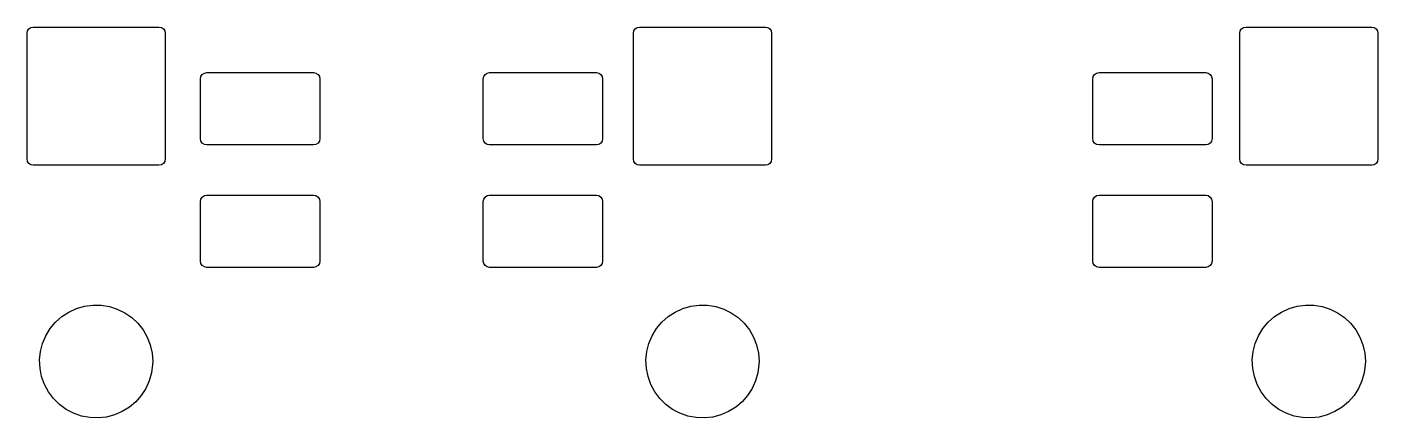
# Model space of a CAD drawing. Extents: x 0.33 to 3.92, y 0.02 to 3.05.
# Drawn here: x 0.329 to 2.021, y 2.559 to 3.049 of the extents above; entities that cross this region are included whole.
import ezdxf

# ---------------------------------------------------------------- set-up
doc = ezdxf.new("R2010")
doc.units = 0
doc.header["$MEASUREMENT"] = 0
doc.layers.add('BLACK', color=7, linetype='CONTINUOUS')

msp = doc.modelspace()

# ---------------------------------------------------------------- linework, layer by layer
at = {"layer": 'BLACK', "linetype": 'CONTINUOUS'}
for p, q in [((0.33085, 3.04691), (0.333404, 3.04861)), ((0.333404, 3.04861), (0.336417, 3.04921)), ((0.336417, 3.04921), (0.493898, 3.04921)), ((0.493898, 3.04921), (0.496911, 3.04861)), ((0.496911, 3.04861), (0.499465, 3.04691)), ((1.09069, 3.04691), (1.09325, 3.04861)), ((1.09325, 3.04861), (1.09626, 3.04921)), ((1.09626, 3.04921), (1.25374, 3.04921)), ((1.25374, 3.04921), (1.25675, 3.04861)), ((1.25675, 3.04861), (1.25931, 3.04691)), ((1.85053, 3.04691), (1.85309, 3.04861)), ((1.85309, 3.04861), (1.8561, 3.04921)), ((1.8561, 3.04921), (2.01358, 3.04921)), ((2.01358, 3.04921), (2.0166, 3.04861)), ((2.0166, 3.04861), (2.01915, 3.04691)), ((0.328543, 3.04134), (0.329143, 3.04435)), ((0.328543, 2.88386), (0.328543, 3.04134)), ((0.329143, 3.04435), (0.33085, 3.04691)), ((0.499465, 3.04691), (0.501172, 3.04435)), ((0.501172, 3.04435), (0.501772, 3.04134)), ((0.501772, 3.04134), (0.501772, 2.88386)), ((1.08839, 3.04134), (1.08899, 3.04435)), ((1.08839, 2.88386), (1.08839, 3.04134)), ((1.08899, 3.04435), (1.09069, 3.04691)), ((1.25931, 3.04691), (1.26101, 3.04435)), ((1.26101, 3.04435), (1.26161, 3.04134)), ((1.26161, 3.04134), (1.26161, 2.88386)), ((1.84823, 3.04134), (1.84883, 3.04435)), ((1.84823, 2.88386), (1.84823, 3.04134)), ((1.84883, 3.04435), (1.85053, 3.04691)), ((2.01915, 3.04691), (2.02086, 3.04435)), ((2.02086, 3.04435), (2.02146, 3.04134)), ((2.02146, 3.04134), (2.02146, 2.88386)), ((0.545906, 2.98417), (0.546505, 2.98719)), ((0.545906, 2.90937), (0.545906, 2.98417)), ((0.546505, 2.98719), (0.548212, 2.98974)), ((0.548212, 2.98974), (0.550766, 2.99145)), ((0.550766, 2.99145), (0.55378, 2.99205)), ((0.55378, 2.99205), (0.687638, 2.99205)), ((0.687638, 2.99205), (0.690651, 2.99145)), ((0.690651, 2.99145), (0.693206, 2.98974)), ((0.693206, 2.98974), (0.694912, 2.98719)), ((0.694912, 2.98719), (0.695512, 2.98417)), ((0.695512, 2.98417), (0.695512, 2.90937)), ((0.900236, 2.98417), (0.900836, 2.98719)), ((0.900236, 2.90937), (0.900236, 2.98417)), ((0.900836, 2.98719), (0.902542, 2.98974)), ((0.902542, 2.98974), (0.905097, 2.99145)), ((0.905097, 2.99145), (0.90811, 2.99205)), ((0.90811, 2.99205), (1.04197, 2.99205)), ((1.04197, 2.99205), (1.04498, 2.99145)), ((1.04498, 2.99145), (1.04754, 2.98974)), ((1.04754, 2.98974), (1.04924, 2.98719)), ((1.04924, 2.98719), (1.04984, 2.98417)), ((1.04984, 2.98417), (1.04984, 2.90937)), ((1.66402, 2.98417), (1.66462, 2.98719)), ((1.66402, 2.90937), (1.66402, 2.98417)), ((1.66462, 2.98719), (1.66632, 2.98974)), ((1.66632, 2.98974), (1.66888, 2.99145)), ((1.66888, 2.99145), (1.67189, 2.99205)), ((1.67189, 2.99205), (1.80575, 2.99205)), ((1.80575, 2.99205), (1.80876, 2.99145)), ((1.80876, 2.99145), (1.81132, 2.98974)), ((1.81132, 2.98974), (1.81302, 2.98719)), ((1.81302, 2.98719), (1.81362, 2.98417)), ((1.81362, 2.98417), (1.81362, 2.90937)), ((0.546505, 2.90636), (0.545906, 2.90937)), ((0.548212, 2.9038), (0.546505, 2.90636)), ((0.550766, 2.9021), (0.548212, 2.9038)), ((0.55378, 2.9015), (0.550766, 2.9021)), ((0.687638, 2.9015), (0.55378, 2.9015)), ((0.690651, 2.9021), (0.687638, 2.9015)), ((0.693206, 2.9038), (0.690651, 2.9021)), ((0.694912, 2.90636), (0.693206, 2.9038)), ((0.695512, 2.90937), (0.694912, 2.90636)), ((0.900836, 2.90636), (0.900236, 2.90937)), ((0.902542, 2.9038), (0.900836, 2.90636)), ((0.905097, 2.9021), (0.902542, 2.9038)), ((0.90811, 2.9015), (0.905097, 2.9021)), ((1.04197, 2.9015), (0.90811, 2.9015)), ((1.04498, 2.9021), (1.04197, 2.9015)), ((1.04754, 2.9038), (1.04498, 2.9021)), ((1.04924, 2.90636), (1.04754, 2.9038)), ((1.04984, 2.90937), (1.04924, 2.90636)), ((1.66462, 2.90636), (1.66402, 2.90937)), ((1.66632, 2.9038), (1.66462, 2.90636)), ((1.66888, 2.9021), (1.66632, 2.9038)), ((1.67189, 2.9015), (1.66888, 2.9021)), ((1.80575, 2.9015), (1.67189, 2.9015)), ((1.80876, 2.9021), (1.80575, 2.9015)), ((1.81132, 2.9038), (1.80876, 2.9021)), ((1.81302, 2.90636), (1.81132, 2.9038)), ((1.81362, 2.90937), (1.81302, 2.90636)), ((0.329143, 2.88084), (0.328543, 2.88386)), ((0.33085, 2.87829), (0.329143, 2.88084)), ((0.333404, 2.87658), (0.33085, 2.87829)), ((0.499465, 2.87829), (0.496911, 2.87658)), ((0.501172, 2.88084), (0.499465, 2.87829)), ((0.501772, 2.88386), (0.501172, 2.88084)), ((1.08899, 2.88084), (1.08839, 2.88386)), ((1.09069, 2.87829), (1.08899, 2.88084)), ((1.09325, 2.87658), (1.09069, 2.87829)), ((1.25931, 2.87829), (1.25675, 2.87658)), ((1.26101, 2.88084), (1.25931, 2.87829)), ((1.26161, 2.88386), (1.26101, 2.88084)), ((1.84883, 2.88084), (1.84823, 2.88386)), ((1.85053, 2.87829), (1.84883, 2.88084)), ((1.85309, 2.87658), (1.85053, 2.87829)), ((2.01915, 2.87829), (2.0166, 2.87658)), ((2.02086, 2.88084), (2.01915, 2.87829)), ((2.02146, 2.88386), (2.02086, 2.88084)), ((0.336417, 2.87598), (0.333404, 2.87658)), ((0.493898, 2.87598), (0.336417, 2.87598)), ((0.496911, 2.87658), (0.493898, 2.87598)), ((1.09626, 2.87598), (1.09325, 2.87658)), ((1.25374, 2.87598), (1.09626, 2.87598)), ((1.25675, 2.87658), (1.25374, 2.87598)), ((1.8561, 2.87598), (1.85309, 2.87658)), ((2.01358, 2.87598), (1.8561, 2.87598)), ((2.0166, 2.87658), (2.01358, 2.87598)), ((0.545906, 2.83063), (0.546505, 2.83364)), ((0.545906, 2.75583), (0.545906, 2.83063)), ((0.546505, 2.83364), (0.548212, 2.8362)), ((0.548212, 2.8362), (0.550766, 2.8379)), ((0.550766, 2.8379), (0.55378, 2.8385)), ((0.55378, 2.8385), (0.687638, 2.8385)), ((0.687638, 2.8385), (0.690651, 2.8379)), ((0.690651, 2.8379), (0.693206, 2.8362)), ((0.693206, 2.8362), (0.694912, 2.83364)), ((0.694912, 2.83364), (0.695512, 2.83063)), ((0.695512, 2.83063), (0.695512, 2.75583)), ((0.900236, 2.83063), (0.900836, 2.83364)), ((0.900236, 2.75583), (0.900236, 2.83063)), ((0.900836, 2.83364), (0.902542, 2.8362)), ((0.902542, 2.8362), (0.905097, 2.8379)), ((0.905097, 2.8379), (0.90811, 2.8385)), ((0.90811, 2.8385), (1.04197, 2.8385)), ((1.04197, 2.8385), (1.04498, 2.8379)), ((1.04498, 2.8379), (1.04754, 2.8362)), ((1.04754, 2.8362), (1.04924, 2.83364)), ((1.04924, 2.83364), (1.04984, 2.83063)), ((1.04984, 2.83063), (1.04984, 2.75583)), ((1.66402, 2.83063), (1.66462, 2.83364)), ((1.66402, 2.75583), (1.66402, 2.83063)), ((1.66462, 2.83364), (1.66632, 2.8362)), ((1.66632, 2.8362), (1.66888, 2.8379)), ((1.66888, 2.8379), (1.67189, 2.8385)), ((1.67189, 2.8385), (1.80575, 2.8385)), ((1.80575, 2.8385), (1.80876, 2.8379)), ((1.80876, 2.8379), (1.81132, 2.8362)), ((1.81132, 2.8362), (1.81302, 2.83364)), ((1.81302, 2.83364), (1.81362, 2.83063)), ((1.81362, 2.83063), (1.81362, 2.75583)), ((0.546505, 2.75281), (0.545906, 2.75583)), ((0.548212, 2.75026), (0.546505, 2.75281)), ((0.550766, 2.74855), (0.548212, 2.75026)), ((0.55378, 2.74795), (0.550766, 2.74855)), ((0.687638, 2.74795), (0.55378, 2.74795)), ((0.690651, 2.74855), (0.687638, 2.74795)), ((0.693206, 2.75026), (0.690651, 2.74855)), ((0.694912, 2.75281), (0.693206, 2.75026)), ((0.695512, 2.75583), (0.694912, 2.75281)), ((0.900836, 2.75281), (0.900236, 2.75583)), ((0.902542, 2.75026), (0.900836, 2.75281)), ((0.905097, 2.74855), (0.902542, 2.75026)), ((0.90811, 2.74795), (0.905097, 2.74855)), ((1.04197, 2.74795), (0.90811, 2.74795)), ((1.04498, 2.74855), (1.04197, 2.74795)), ((1.04754, 2.75026), (1.04498, 2.74855)), ((1.04924, 2.75281), (1.04754, 2.75026)), ((1.04984, 2.75583), (1.04924, 2.75281)), ((1.66462, 2.75281), (1.66402, 2.75583)), ((1.66632, 2.75026), (1.66462, 2.75281)), ((1.66888, 2.74855), (1.66632, 2.75026)), ((1.67189, 2.74795), (1.66888, 2.74855)), ((1.80575, 2.74795), (1.67189, 2.74795)), ((1.80876, 2.74855), (1.80575, 2.74795)), ((1.81132, 2.75026), (1.80876, 2.74855)), ((1.81302, 2.75281), (1.81132, 2.75026)), ((1.81362, 2.75583), (1.81302, 2.75281)), ((0.372017, 2.68634), (0.380801, 2.6921)), ((0.380801, 2.6921), (0.39034, 2.6965)), ((0.39034, 2.6965), (0.400424, 2.69944)), ((0.400424, 2.69944), (0.410831, 2.70085)), ((0.410831, 2.70085), (0.421334, 2.70071)), ((0.421334, 2.70071), (0.431701, 2.69903)), ((0.431701, 2.69903), (0.441704, 2.69582)), ((0.441704, 2.69582), (0.451125, 2.69118)), ((1.13186, 2.68634), (1.14064, 2.6921)), ((1.14064, 2.6921), (1.15018, 2.6965)), ((1.15018, 2.6965), (1.16027, 2.69944)), ((1.16027, 2.69944), (1.17067, 2.70085)), ((1.17067, 2.70085), (1.18118, 2.70071)), ((1.18118, 2.70071), (1.19154, 2.69903)), ((1.19154, 2.69903), (1.20155, 2.69582)), ((1.20155, 2.69582), (1.21097, 2.69118)), ((1.8917, 2.68634), (1.90049, 2.6921)), ((1.90049, 2.6921), (1.91002, 2.6965)), ((1.91002, 2.6965), (1.92011, 2.69944)), ((1.92011, 2.69944), (1.93052, 2.70085)), ((1.93052, 2.70085), (1.94102, 2.70071)), ((1.94102, 2.70071), (1.95139, 2.69903)), ((1.95139, 2.69903), (1.96139, 2.69582)), ((1.96139, 2.69582), (1.97081, 2.69118)), ((0.357464, 2.67127), (0.364181, 2.67935)), ((0.364181, 2.67935), (0.372017, 2.68634)), ((0.451125, 2.69118), (0.459755, 2.68519)), ((0.459755, 2.68519), (0.467405, 2.67799)), ((0.467405, 2.67799), (0.473908, 2.66975)), ((1.11731, 2.67127), (1.12402, 2.67935)), ((1.12402, 2.67935), (1.13186, 2.68634)), ((1.21097, 2.69118), (1.2196, 2.68519)), ((1.2196, 2.68519), (1.22725, 2.67799)), ((1.22725, 2.67799), (1.23375, 2.66975)), ((1.87715, 2.67127), (1.88387, 2.67935)), ((1.88387, 2.67935), (1.8917, 2.68634)), ((1.97081, 2.69118), (1.97944, 2.68519)), ((1.97944, 2.68519), (1.98709, 2.67799)), ((1.98709, 2.67799), (1.99359, 2.66975)), ((0.347953, 2.6526), (0.352015, 2.66229)), ((0.352015, 2.66229), (0.357464, 2.67127)), ((0.473908, 2.66975), (0.47912, 2.66063)), ((0.47912, 2.66063), (0.482927, 2.65084)), ((1.1078, 2.6526), (1.11186, 2.66229)), ((1.11186, 2.66229), (1.11731, 2.67127)), ((1.23375, 2.66975), (1.23896, 2.66063)), ((1.23896, 2.66063), (1.24277, 2.65084)), ((1.86764, 2.6526), (1.8717, 2.66229)), ((1.8717, 2.66229), (1.87715, 2.67127)), ((1.99359, 2.66975), (1.99881, 2.66063)), ((1.99881, 2.66063), (2.00261, 2.65084)), ((0.344316, 2.63197), (0.345368, 2.64242)), ((0.345368, 2.64242), (0.347953, 2.6526)), ((0.482927, 2.65084), (0.485245, 2.64059)), ((1.10416, 2.63197), (1.10521, 2.64242)), ((1.10521, 2.64242), (1.1078, 2.6526)), ((1.24277, 2.65084), (1.24509, 2.64059)), ((1.864, 2.63197), (1.86505, 2.64242)), ((1.86505, 2.64242), (1.86764, 2.6526)), ((2.00261, 2.65084), (2.00493, 2.64059)), ((0.34482, 2.62148), (0.344316, 2.63197)), ((0.485926, 2.62641), (0.484601, 2.61599)), ((0.485245, 2.64059), (0.486024, 2.63012)), ((0.486024, 2.63012), (0.485926, 2.62641)), ((1.10466, 2.62148), (1.10416, 2.63197)), ((1.24577, 2.62641), (1.24444, 2.61599)), ((1.24509, 2.64059), (1.24587, 2.63012)), ((1.24587, 2.63012), (1.24577, 2.62641)), ((1.8645, 2.62148), (1.864, 2.63197)), ((2.00561, 2.62641), (2.00429, 2.61599)), ((2.00493, 2.64059), (2.00571, 2.63012)), ((2.00571, 2.63012), (2.00561, 2.62641)), ((0.346869, 2.61118), (0.34482, 2.62148)), ((0.350418, 2.60129), (0.346869, 2.61118)), ((0.484601, 2.61599), (0.48175, 2.60588)), ((1.10671, 2.61118), (1.10466, 2.62148)), ((1.11026, 2.60129), (1.10671, 2.61118)), ((1.24444, 2.61599), (1.24159, 2.60588)), ((1.86655, 2.61118), (1.8645, 2.62148)), ((1.8701, 2.60129), (1.86655, 2.61118)), ((2.00429, 2.61599), (2.00143, 2.60588)), ((0.35539, 2.59204), (0.350418, 2.60129)), ((0.361674, 2.58363), (0.35539, 2.59204)), ((0.477436, 2.5963), (0.471754, 2.58747)), ((0.48175, 2.60588), (0.477436, 2.5963)), ((1.11523, 2.59204), (1.11026, 2.60129)), ((1.12152, 2.58363), (1.11523, 2.59204)), ((1.23728, 2.5963), (1.2316, 2.58747)), ((1.24159, 2.60588), (1.23728, 2.5963)), ((1.87507, 2.59204), (1.8701, 2.60129)), ((1.88136, 2.58363), (1.87507, 2.59204)), ((1.99712, 2.5963), (1.99144, 2.58747)), ((2.00143, 2.60588), (1.99712, 2.5963)), ((0.369134, 2.57623), (0.361674, 2.58363)), ((0.377604, 2.57002), (0.369134, 2.57623)), ((0.464828, 2.57957), (0.456812, 2.57279)), ((0.471754, 2.58747), (0.464828, 2.57957)), ((1.12898, 2.57623), (1.12152, 2.58363)), ((1.13745, 2.57002), (1.12898, 2.57623)), ((1.22467, 2.57957), (1.21665, 2.57279)), ((1.2316, 2.58747), (1.22467, 2.57957)), ((1.88882, 2.57623), (1.88136, 2.58363)), ((1.89729, 2.57002), (1.88882, 2.57623)), ((1.98451, 2.57957), (1.9765, 2.57279)), ((1.99144, 2.58747), (1.98451, 2.57957)), ((0.3869, 2.56513), (0.377604, 2.57002)), ((0.396816, 2.56167), (0.3869, 2.56513)), ((0.407135, 2.55971), (0.396816, 2.56167)), ((0.417631, 2.5593), (0.407135, 2.55971)), ((0.428072, 2.56044), (0.417631, 2.5593)), ((0.438229, 2.56311), (0.428072, 2.56044)), ((0.44788, 2.56726), (0.438229, 2.56311)), ((0.456812, 2.57279), (0.44788, 2.56726)), ((1.14674, 2.56513), (1.13745, 2.57002)), ((1.15666, 2.56167), (1.14674, 2.56513)), ((1.16698, 2.55971), (1.15666, 2.56167)), ((1.17747, 2.5593), (1.16698, 2.55971)), ((1.18791, 2.56044), (1.17747, 2.5593)), ((1.19807, 2.56311), (1.18791, 2.56044)), ((1.20772, 2.56726), (1.19807, 2.56311)), ((1.21665, 2.57279), (1.20772, 2.56726)), ((1.90658, 2.56513), (1.89729, 2.57002)), ((1.9165, 2.56167), (1.90658, 2.56513)), ((1.92682, 2.55971), (1.9165, 2.56167)), ((1.93732, 2.5593), (1.92682, 2.55971)), ((1.94776, 2.56044), (1.93732, 2.5593)), ((1.95791, 2.56311), (1.94776, 2.56044)), ((1.96756, 2.56726), (1.95791, 2.56311)), ((1.9765, 2.57279), (1.96756, 2.56726))]:
    msp.add_line(p, q, dxfattribs=at)

doc.saveas('drawing.dxf')
